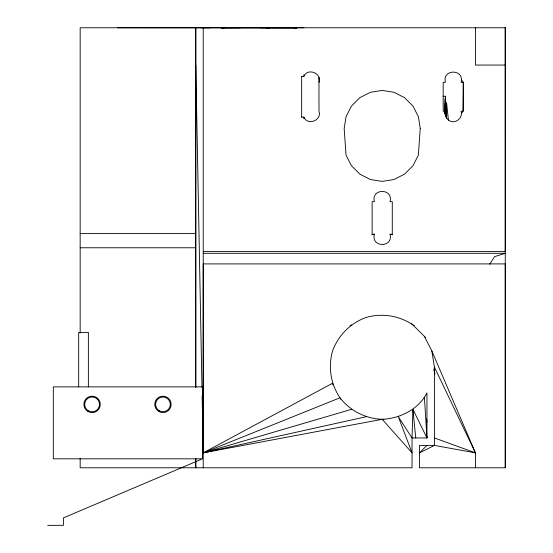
<?xml version="1.0" encoding="UTF-8"?>
<svg xmlns="http://www.w3.org/2000/svg" width="553" height="553" viewBox="0 0 553 553"><rect width="100%" height="100%" fill="white"/><g stroke="black" fill="none" stroke-linecap="round" stroke-linejoin="round"><path stroke-width="0.83" d="M78.678 386.865L78.678 332.422L88.369 332.422L88.369 386.865M195.762 458.292L195.762 467.783L195.762 458.665M195.762 387.542L195.762 27.768L195.762 387.224M202.474 458.831L202.474 386.865L53.316 386.865L53.316 458.831L202.474 458.831L63.395 517.891L63.395 525.35L47.731 525.35M414.391 325.669L412.891 324.867C399.135 315.583 382.026 312.874 366.072 317.45C350.478 323.125 338.236 335.374 332.56 350.968C327.984 366.922 330.694 384.031 339.971 397.787C350.187 410.865 365.623 418.725 382.206 419.305L412.04 452.866L398.34 416.748L412.04 437.948L426.957 437.948L426.957 392.851C418.669 409.31 400.178 418.517 382.206 419.305L203.221 452.866L203.221 263.905L505.262 263.905L505.262 467.783L419.499 467.783L419.499 445.407L434.409 445.407L475.428 452.866L475.428 467.783M296.27 27.774L303.88 27.768M424.441 397.787L426.957 437.948L412.891 409.331L412.04 437.948L412.04 467.783L80.164 467.783L80.164 458.292M505.262 467.783L505.248 27.65L505.262 251.504L203.221 251.504M318.991 82.328C322.247 73.217 307.627 67.452 303.901 76.376L301.413 76.376M374.374 234.237C370.793 247.834 393.618 247.834 390.038 234.237L392.277 234.237L392.277 201.651L390.038 201.651C393.618 188.055 370.793 188.055 374.374 201.651L372.141 201.651L372.141 234.237L374.374 234.237L371.858 234.852M445.448 101.151L446.617 103.439L446.617 118.356L445.047 98.621L445.448 116.068L445.421 96.263L445.047 113.538L445.421 111.181L443.181 111.181L443.181 82.328L445.421 82.328C441.84 68.731 464.665 68.731 461.084 82.328L463.317 82.328L463.317 111.181L461.084 111.181C463.124 117.201 456.688 123.464 450.716 121.335C441.149 117.215 445.808 104.178 445.421 96.263L443.181 96.263M117.457 27.768L296.27 27.795L260.435 27.768M489.723 264.244L494.513 256.661L505.262 253.302L203.221 253.302M461.458 113.538L462.979 111.181L463.317 82.328L461.458 79.978M426.957 445.407L419.499 452.866L434.409 445.407L434.409 367.102L431.858 350.968L424.441 336.418L411.667 323.692M350.028 325.669L351.521 324.867M202.121 395.858L203.221 452.866L332.56 383.229L332.858 384.902M366.072 416.748L203.221 452.866L339.971 397.787L340.779 399.28M203.221 452.866L351.521 409.331M266.615 27.768L266.263 27.823L269.588 27.795M240.341 27.781L221.131 27.823L222.61 27.768M294.376 27.837L296.27 27.795L221.324 27.754M296.214 27.781L296.65 27.802L294.839 27.768M221.131 27.823L224.414 27.788M505.242 27.768L80.171 27.768L80.164 333.01M505.262 65.06L475.428 65.06L475.407 27.768M301.413 117.132L303.901 117.132C307.627 126.063 322.247 120.291 318.991 111.181L318.963 77.441M80.164 233.601L195.762 233.601M80.164 247.772L195.762 247.772M210.022 27.823L201.486 27.768M295.046 27.774L296.422 27.795M382.206 419.305L383.927 419.423M390.038 234.237L392.575 234.749M434.409 437.948L475.428 452.866L431.858 350.968M424.441 336.418L425.616 337.641M475.428 452.866L434.409 367.102L433.822 370.828L434.409 370.828L434.921 374.236M318.991 78.602L319.364 79.978M426.619 436.331L426.957 437.948M446.617 103.439L448.428 120.174M426.605 418.967L426.957 422.354M412.891 409.331L415.766 437.948M195.762 65.06L201.956 387.224M303.901 74.759L303.901 76.376M303.901 117.132L303.901 118.854M301.661 76.376L301.661 117.132M203.221 27.768L203.221 467.783M420.245 128.448L418.379 155.117L412.98 165.72L404.561 174.14L393.964 179.538L382.206 181.398L370.455 179.538L359.851 174.14L351.438 165.72L346.033 155.117L344.173 128.448L346.033 116.697L351.438 106.093L359.851 97.681L370.455 92.275L382.206 90.416L393.964 92.275L404.561 97.681L412.98 106.093L418.379 116.697L420.245 128.448M158.849 411.494A8.205 8.205 0 0 0 171.154 404.388A8.205 8.205 0 0 0 158.849 397.282A8.205 8.205 0 0 0 158.849 411.494M87.996 411.494A8.205 8.205 0 0 0 100.3 404.388A8.205 8.205 0 0 0 87.996 397.282A8.205 8.205 0 0 0 87.996 411.494M88.383 410.831A7.438 7.438 0 0 0 99.533 404.388A7.438 7.438 0 0 0 88.383 397.946A7.438 7.438 0 0 0 88.383 410.831M159.271 410.761A7.362 7.362 0 0 0 170.31 404.388A7.362 7.362 0 0 0 159.271 398.015A7.362 7.362 0 0 0 159.271 410.761"/></g></svg>
